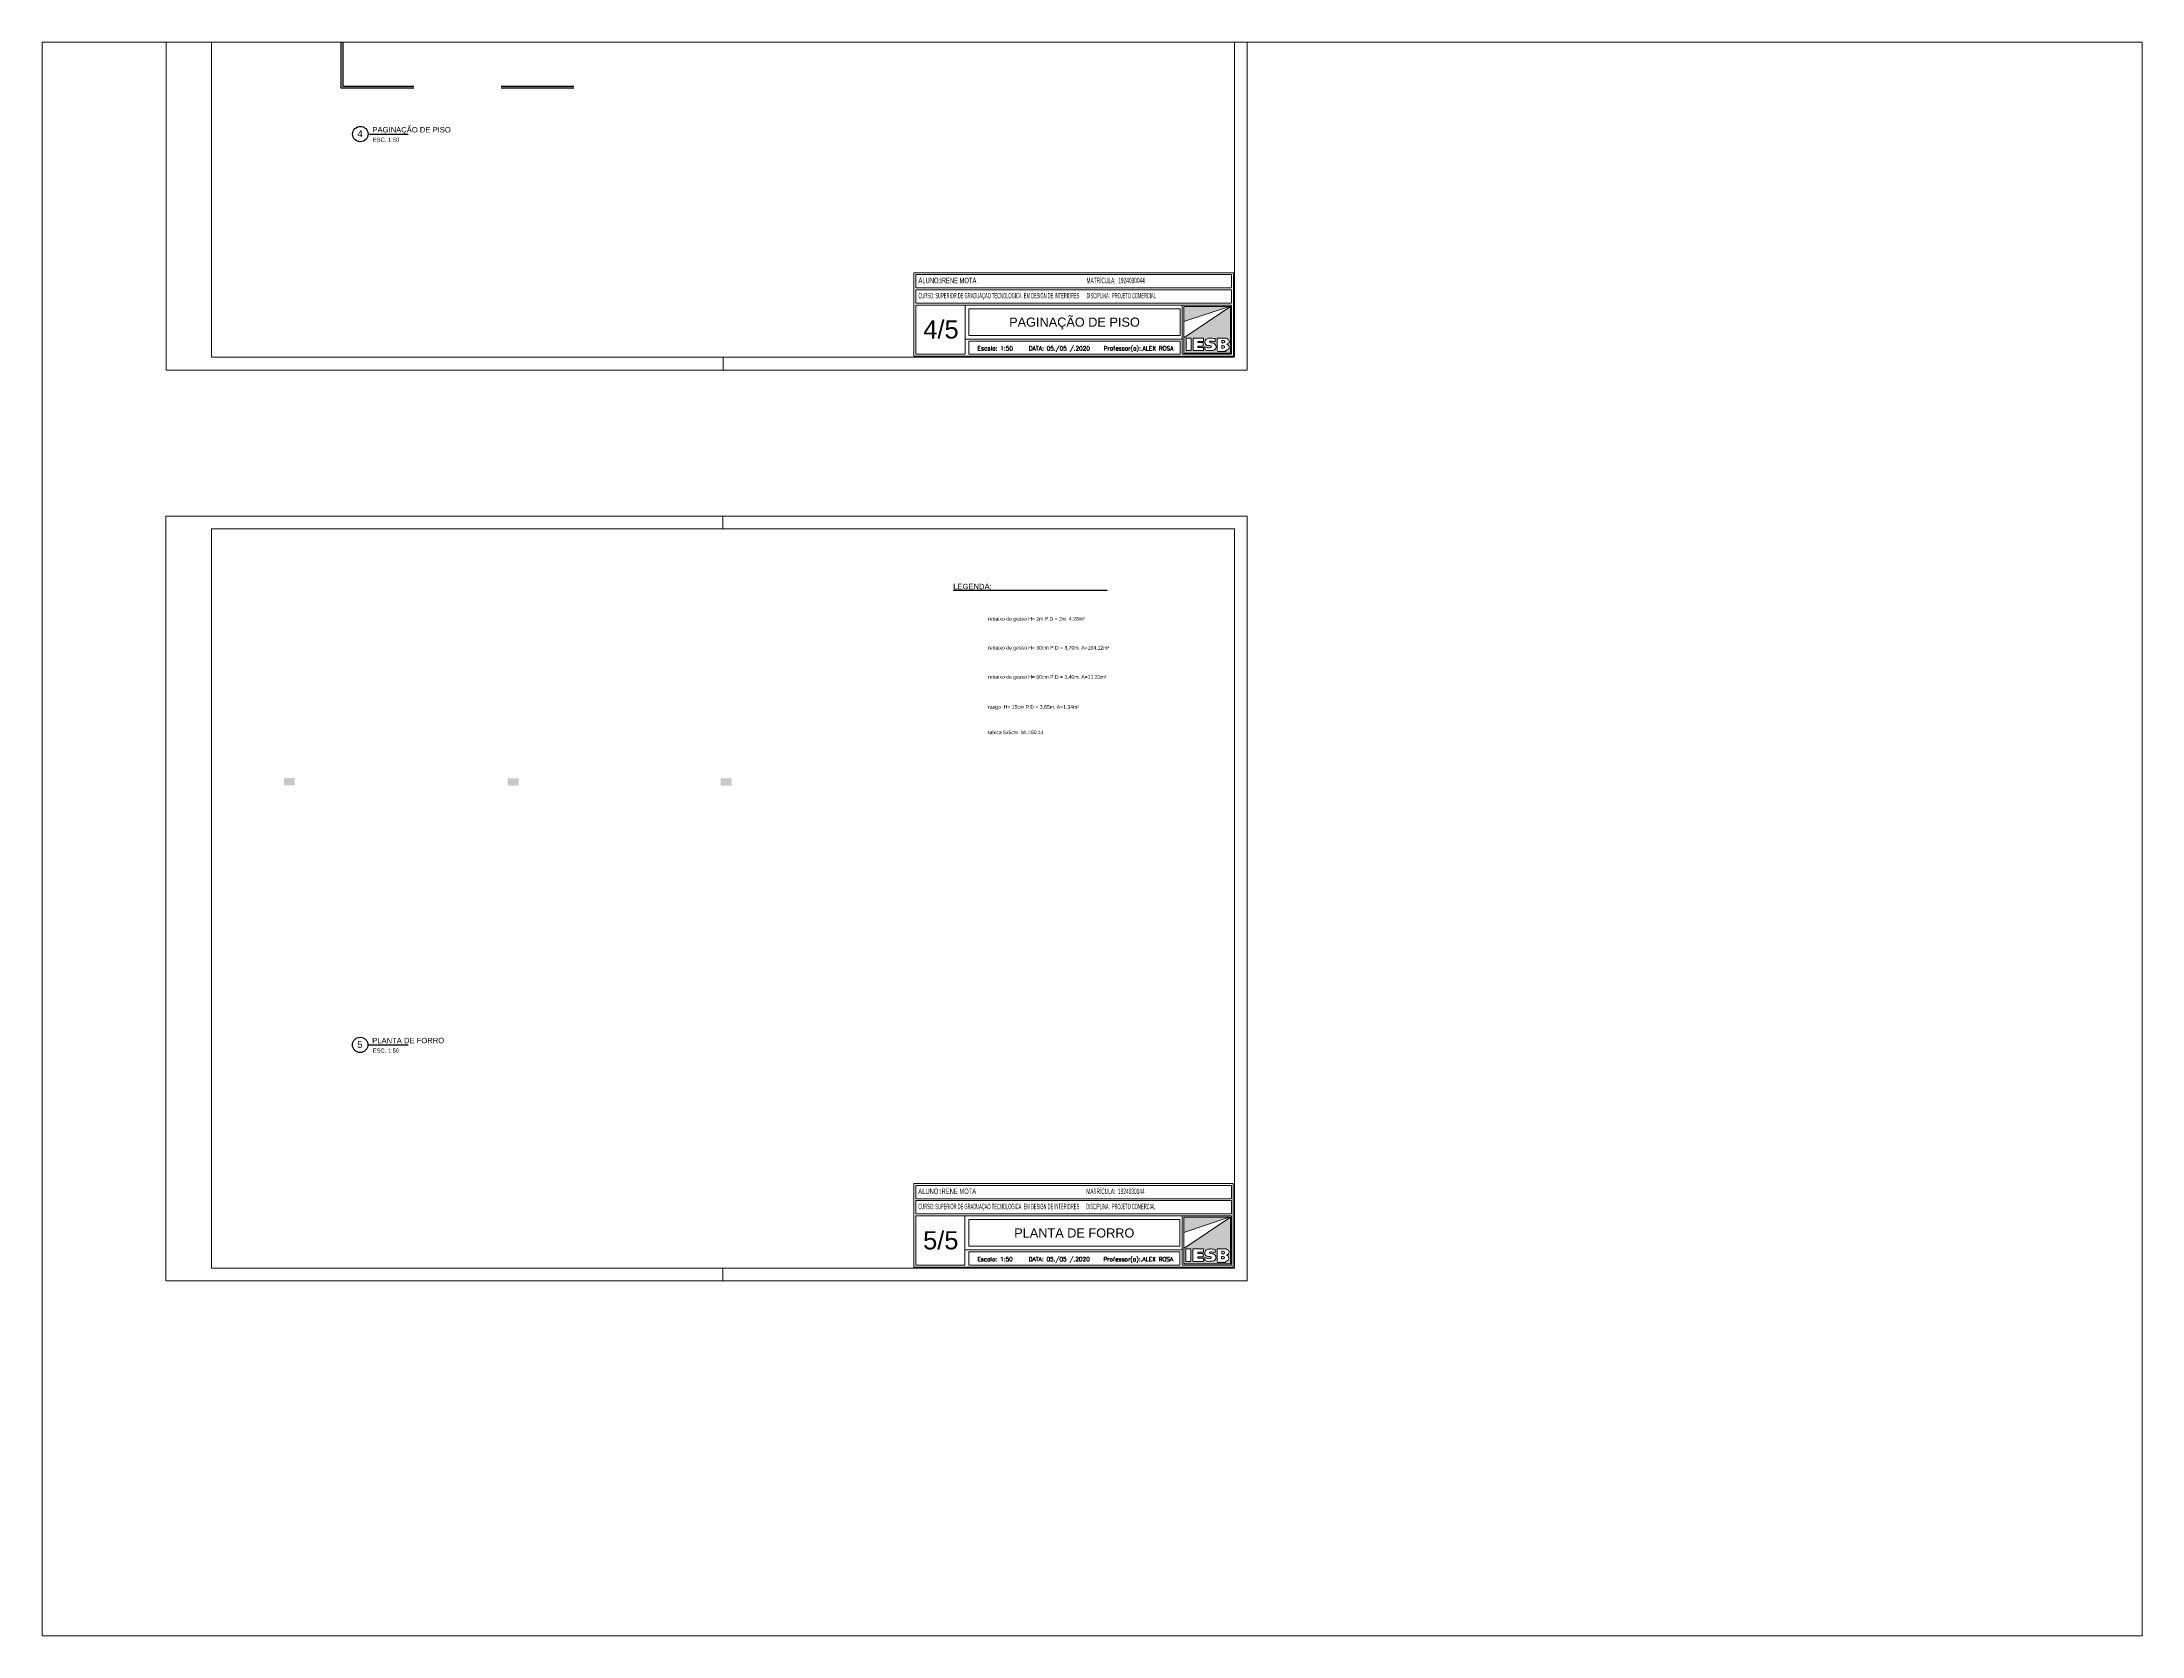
# Paper-space layout 'Layout1' of a CAD drawing. Header units: millimetres. Extents: x 26 to 231, y 20 to 176.
# The model-space entities are those that its viewports show. They can reach past a viewport. Long polylines and large blocks are cut down to what shows.
import ezdxf
from ezdxf.enums import TextEntityAlignment as Align

# ---------------------------------------------------------------- set-up
doc = ezdxf.new("R2010")
doc.units = ezdxf.units.MM
doc.layers.get('0').update_dxf_attribs({"lineweight": 9})
doc.layers.add('02', color=2, linetype='Continuous')
doc.layers.add('mdf', color=3, linetype='Continuous')
doc.layers.add('Texto', color=6, linetype='Continuous', lineweight=30)
doc.styles.add('COPLAND', font='arial.ttf', dxfattribs={"height": 0.4})
doc.styles.add('ESC100', font='arial.ttf', dxfattribs={"height": 0.2})
doc.styles.add('ESC50', font='arial.ttf', dxfattribs={"height": 0.1})
doc.styles.add('ESC75', font='arial.ttf', dxfattribs={"height": 0.15})
doc.styles.add('R80-50', font='arial.ttf', dxfattribs={"height": 0.1})
doc.styles.add('ROMANS', font='romans')

msp = doc.modelspace()

# ---------------------------------------------------------------- hatches: boundary and pattern name
h = msp.add_hatch(color=12)
h.dxf.hatch_style = 1
h.paths.add_polyline_path([(12587.266, 18518.795), (12587.266, 18518.374), (12588.55, 18518.374), (12588.55, 18519.658)])
edge = h.paths.add_edge_path(flags=16)
edge.add_spline(control_points=[(12587.843, 18518.547), (12587.862, 18518.54), (12587.895, 18518.529), (12587.948, 18518.519), (12588, 18518.508), (12588.034, 18518.563), (12587.986, 18518.58), (12587.942, 18518.578), (12587.885, 18518.588), (12587.844, 18518.634), (12587.841, 18518.692), (12587.864, 18518.761), (12587.953, 18518.786), (12588.04, 18518.787), (12588.1, 18518.776), (12588.126, 18518.772)], knot_values=[0, 0, 0, 0, 0.128764, 0.214487, 0.349725, 0.4301, 0.49844, 0.600614, 0.730587, 0.843002, 0.960452, 1.086726, 1.266383, 1.481996, 1.648373, 1.648373, 1.648373, 1.648373], degree=3, periodic=0)
edge.add_line((12588.126, 18518.772), (12588.126, 18518.685))
edge.add_spline(control_points=[(12588.126, 18518.685), (12588.106, 18518.692), (12588.066, 18518.704), (12588.019, 18518.704), (12587.97, 18518.699), (12587.976, 18518.657), (12588.027, 18518.66), (12588.077, 18518.652), (12588.132, 18518.616), (12588.159, 18518.556), (12588.142, 18518.493), (12588.086, 18518.447), (12587.998, 18518.447), (12587.914, 18518.442), (12587.861, 18518.46), (12587.843, 18518.466)], knot_values=[0, 0, 0, 0, 0.129973, 0.255735, 0.325817, 0.374123, 0.454729, 0.591551, 0.711993, 0.848871, 0.976038, 1.101413, 1.273716, 1.513362, 1.62892, 1.62892, 1.62892, 1.62892], degree=3, periodic=0)
edge.add_line((12587.843, 18518.466), (12587.843, 18518.547))
edge = h.paths.add_edge_path(flags=16)
edge.add_line((12588.182, 18518.784), (12588.424, 18518.784))
edge.add_spline(control_points=[(12588.424, 18518.784), (12588.442, 18518.777), (12588.472, 18518.765), (12588.507, 18518.732), (12588.52, 18518.69), (12588.502, 18518.655), (12588.478, 18518.627), (12588.454, 18518.623), (12588.441, 18518.621)], knot_values=[0, 0, 0, 0, 0.119715, 0.203123, 0.295825, 0.373962, 0.442864, 0.519979, 0.519979, 0.519979, 0.519979], degree=3, periodic=0)
edge.add_spline(control_points=[(12588.441, 18518.621), (12588.45, 18518.616), (12588.472, 18518.604), (12588.505, 18518.577), (12588.513, 18518.533), (12588.505, 18518.492), (12588.475, 18518.468), (12588.441, 18518.453), (12588.418, 18518.447), (12588.406, 18518.444)], knot_values=[0, 0, 0, 0, 0.063162, 0.163056, 0.25089, 0.332534, 0.412289, 0.483996, 0.563458, 0.563458, 0.563458, 0.563458], degree=3, periodic=0)
edge.add_line((12588.406, 18518.444), (12588.182, 18518.444))
edge.add_line((12588.182, 18518.444), (12588.182, 18518.784))
h.paths.add_polyline_path([(12587.809, 18518.784), (12587.809, 18518.697), (12587.651, 18518.697), (12587.651, 18518.662), (12587.8, 18518.662), (12587.8, 18518.567), (12587.651, 18518.567), (12587.651, 18518.53), (12587.809, 18518.53), (12587.809, 18518.444), (12587.517, 18518.444), (12587.517, 18518.784)], flags=16)
edge = h.paths.add_edge_path(flags=0)
edge.add_spline(control_points=[(12588.304, 18518.582), (12588.318, 18518.582), (12588.344, 18518.58), (12588.378, 18518.569), (12588.39, 18518.539), (12588.366, 18518.517), (12588.336, 18518.51), (12588.314, 18518.511), (12588.304, 18518.512)], knot_values=[0, 0, 0, 0, 0.092846, 0.167368, 0.207926, 0.268013, 0.340199, 0.404281, 0.404281, 0.404281, 0.404281], degree=3, periodic=0)
edge.add_line((12588.304, 18518.512), (12588.304, 18518.582))
h.paths.add_polyline_path([(12587.463, 18518.784), (12587.463, 18518.444), (12587.328, 18518.444), (12587.328, 18518.784)], flags=16)
h.paths.add_polyline_path([(12588.516, 18519.658), (12587.266, 18519.658), (12587.266, 18519.238)], flags=17)
h = msp.add_hatch(color=10)
h.dxf.hatch_style = 1
h.paths.add_polyline_path([(12585.156, 18511.867), (12580.933, 18511.867), (12580.933, 18511.859), (12585.156, 18511.859)])
h = msp.add_hatch()
h.set_pattern_fill('AR-CONC', color=256, scale=0.00088)
h.set_pattern_definition([(50, (0.11475, -47.19508), (0.1603225087, -0.0140263953), [0.016764, -0.184404]), (355, (0.11475, -47.19508), (-0.0310142109, 0.1681300238), [0.0134112, -0.1475237141]), (100.4514447, (0.12812, -47.19624), (0.1293082974, 0.1541036217), [0.0142472077, -0.1567194152]), (46.1842, (0.11475, -47.15037), (0.238549556, -0.0369972486), [0.025146, -0.276606]), (96.6355576, (0.13463, -47.15345), (0.208915638, 0.2177349896), [0.0213708204, -0.2350793352]), (351.1841512, (0.11475, -47.15037), (0.208915638, 0.2177349896), [0.020116771, -0.221284564]), (21, (0.13711, -47.16155), (0.1334206643, -0.0899933744), [0.016764, -0.184404]), (326, (0.1371, -47.16155), (0.054385785, 0.1620854102), [0.0134112, -0.1475232]), (71.451445, (0.14823, -47.16905), (0.187806449, 0.0720920366), [0.0142472077, -0.1567191451]), (37.5, (0.114755, -47.195075), (0.00271797086, 0.07440843421), [0, -0.14573504, 0, -0.1497584, 0, -0.148082]), (7.5, (0.114755, -47.195075), (0.058801303, 0.08815890584), [0, -0.08538464, 0, -0.14238224, 0, -0.0564388]), (327.5, (0.06491, -47.195075), (0.11931972375, -0.00504129471), [0, -0.05588, 0, -0.1743456, 0, -0.2313432]), (317.5, (0.04256, -47.19508), (0.1303536796, 0.0223753121), [0, -0.072644, 0, -0.11578336, 0, -0.1642872])])
h.paths.add_polyline_path([(12562.843, 18506.708), (12562.543, 18506.708), (12562.543, 18506.508), (12562.843, 18506.508)])
h.paths.add_polyline_path([(12568.993, 18506.697), (12568.693, 18506.697), (12568.693, 18506.497), (12568.993, 18506.497)])
h.paths.add_polyline_path([(12574.843, 18506.697), (12574.543, 18506.697), (12574.543, 18506.497), (12574.843, 18506.497)])
h = msp.add_hatch(color=12)
h.dxf.hatch_style = 1
h.paths.add_polyline_path([(12587.261, 18493.785), (12587.261, 18493.364), (12588.545, 18493.364), (12588.545, 18494.648)])
edge = h.paths.add_edge_path(flags=16)
edge.add_spline(control_points=[(12587.838, 18493.537), (12587.857, 18493.53), (12587.89, 18493.519), (12587.943, 18493.509), (12587.995, 18493.498), (12588.029, 18493.553), (12587.981, 18493.57), (12587.937, 18493.568), (12587.88, 18493.578), (12587.839, 18493.624), (12587.836, 18493.682), (12587.859, 18493.751), (12587.948, 18493.776), (12588.035, 18493.777), (12588.095, 18493.766), (12588.121, 18493.762)], knot_values=[0, 0, 0, 0, 0.128764, 0.214487, 0.349725, 0.4301, 0.49844, 0.600614, 0.730587, 0.843002, 0.960452, 1.086726, 1.266383, 1.481996, 1.648373, 1.648373, 1.648373, 1.648373], degree=3, periodic=0)
edge.add_line((12588.121, 18493.762), (12588.121, 18493.675))
edge.add_spline(control_points=[(12588.121, 18493.675), (12588.101, 18493.681), (12588.061, 18493.694), (12588.014, 18493.694), (12587.965, 18493.689), (12587.971, 18493.647), (12588.022, 18493.649), (12588.072, 18493.642), (12588.127, 18493.606), (12588.154, 18493.546), (12588.136, 18493.483), (12588.081, 18493.437), (12587.993, 18493.437), (12587.909, 18493.431), (12587.855, 18493.45), (12587.838, 18493.456)], knot_values=[0, 0, 0, 0, 0.129973, 0.255735, 0.325817, 0.374123, 0.454729, 0.591551, 0.711993, 0.848871, 0.976038, 1.101413, 1.273716, 1.513362, 1.62892, 1.62892, 1.62892, 1.62892], degree=3, periodic=0)
edge.add_line((12587.838, 18493.456), (12587.838, 18493.537))
edge = h.paths.add_edge_path(flags=16)
edge.add_line((12588.177, 18493.774), (12588.419, 18493.774))
edge.add_spline(control_points=[(12588.419, 18493.774), (12588.437, 18493.767), (12588.467, 18493.755), (12588.502, 18493.722), (12588.515, 18493.68), (12588.497, 18493.645), (12588.473, 18493.617), (12588.449, 18493.613), (12588.436, 18493.611)], knot_values=[0, 0, 0, 0, 0.119715, 0.203123, 0.295825, 0.373962, 0.442864, 0.519979, 0.519979, 0.519979, 0.519979], degree=3, periodic=0)
edge.add_spline(control_points=[(12588.436, 18493.611), (12588.445, 18493.606), (12588.467, 18493.594), (12588.5, 18493.567), (12588.508, 18493.523), (12588.5, 18493.482), (12588.47, 18493.458), (12588.436, 18493.443), (12588.413, 18493.437), (12588.401, 18493.433)], knot_values=[0, 0, 0, 0, 0.063162, 0.163056, 0.25089, 0.332534, 0.412289, 0.483996, 0.563458, 0.563458, 0.563458, 0.563458], degree=3, periodic=0)
edge.add_line((12588.401, 18493.433), (12588.177, 18493.433))
edge.add_line((12588.177, 18493.433), (12588.177, 18493.774))
h.paths.add_polyline_path([(12587.804, 18493.774), (12587.804, 18493.687), (12587.646, 18493.687), (12587.646, 18493.652), (12587.795, 18493.652), (12587.795, 18493.557), (12587.646, 18493.557), (12587.646, 18493.519), (12587.804, 18493.519), (12587.804, 18493.433), (12587.512, 18493.433), (12587.512, 18493.774)], flags=16)
edge = h.paths.add_edge_path(flags=0)
edge.add_spline(control_points=[(12588.299, 18493.572), (12588.313, 18493.571), (12588.339, 18493.57), (12588.373, 18493.559), (12588.385, 18493.529), (12588.361, 18493.507), (12588.331, 18493.5), (12588.309, 18493.501), (12588.299, 18493.502)], knot_values=[0, 0, 0, 0, 0.092846, 0.167368, 0.207926, 0.268013, 0.340199, 0.404281, 0.404281, 0.404281, 0.404281], degree=3, periodic=0)
edge.add_line((12588.299, 18493.502), (12588.299, 18493.572))
h.paths.add_polyline_path([(12587.458, 18493.774), (12587.458, 18493.433), (12587.323, 18493.433), (12587.323, 18493.774)], flags=16)
h.paths.add_polyline_path([(12588.511, 18494.648), (12587.261, 18494.648), (12587.261, 18494.228)], flags=17)

# ---------------------------------------------------------------- linework, layer by layer
at = {"color": 2}
for p, q in [((12559.307, 18517.909), (12559.307, 18538.909)), ((12589.007, 18517.909), (12589.007, 18538.909)), ((12574.607, 18517.909), (12574.607, 18518.259)), ((12559.307, 18517.909), (12574.157, 18517.909)), ((12574.157, 18517.909), (12589.007, 18517.909)), ((12559.302, 18492.899), (12559.302, 18513.899)), ((12559.302, 18513.899), (12574.152, 18513.899)), ((12574.152, 18513.899), (12589.002, 18513.899)), ((12574.602, 18513.549), (12574.602, 18513.899)), ((12589.002, 18492.899), (12589.002, 18513.899)), ((12559.302, 18492.899), (12574.152, 18492.899)), ((12574.152, 18492.899), (12589.002, 18492.899)), ((12574.602, 18492.899), (12574.602, 18493.249))]:
    msp.add_line(p, q, dxfattribs=at)
at = {"color": 6}
for p, q in [((12560.557, 18518.259), (12560.557, 18538.559)), ((12588.657, 18518.259), (12588.657, 18538.559)), ((12560.557, 18518.259), (12588.657, 18518.259)), ((12560.552, 18493.249), (12560.552, 18513.549)), ((12560.552, 18513.549), (12588.652, 18513.549)), ((12588.652, 18493.249), (12588.652, 18513.549)), ((12560.552, 18493.249), (12588.652, 18493.249))]:
    msp.add_line(p, q, dxfattribs=at)
at = {"color": 5, "linetype": 'Continuous'}
for p, q in [((12579.852, 18520.582), (12579.852, 18518.289)), ((12579.852, 18520.582), (12588.627, 18520.582)), ((12588.627, 18520.582), (12588.627, 18518.289)), ((12579.852, 18518.289), (12588.627, 18518.289)), ((12579.847, 18495.572), (12579.847, 18493.279)), ((12579.847, 18495.572), (12588.622, 18495.572)), ((12588.622, 18495.572), (12588.622, 18493.279)), ((12579.847, 18493.279), (12588.622, 18493.279))]:
    msp.add_line(p, q, dxfattribs=at)
at = {"color": 2, "linetype": 'Continuous'}
for p, q in [((12579.905, 18520.53), (12588.575, 18520.53)), ((12579.905, 18520.53), (12579.905, 18520.165)), ((12588.575, 18520.53), (12588.575, 18520.165)), ((12579.905, 18520.165), (12588.575, 18520.165)), ((12579.905, 18520.113), (12588.575, 18520.113)), ((12579.905, 18520.113), (12579.905, 18519.748)), ((12579.905, 18520.113), (12588.575, 18520.113)), ((12579.905, 18520.113), (12579.905, 18519.748)), ((12588.575, 18520.113), (12588.575, 18519.748)), ((12588.575, 18520.113), (12588.575, 18519.748)), ((12579.905, 18519.748), (12588.575, 18519.748)), ((12579.905, 18519.748), (12588.575, 18519.748)), ((12579.905, 18519.692), (12588.575, 18519.692)), ((12579.905, 18519.692), (12579.905, 18518.341)), ((12581.256, 18518.341), (12581.256, 18519.693)), ((12587.161, 18519.592), (12581.36, 18519.592)), ((12581.36, 18519.592), (12581.36, 18518.862)), ((12587.161, 18519.592), (12587.161, 18518.862)), ((12587.223, 18518.341), (12587.223, 18519.693)), ((12588.575, 18519.692), (12588.575, 18518.341)), ((12581.256, 18518.758), (12587.223, 18518.758)), ((12587.161, 18518.862), (12581.36, 18518.862)), ((12579.905, 18518.341), (12581.256, 18518.341)), ((12581.256, 18518.341), (12579.905, 18518.341)), ((12581.36, 18518.706), (12587.161, 18518.706)), ((12581.36, 18518.706), (12581.36, 18518.341)), ((12581.36, 18518.341), (12587.161, 18518.341)), ((12587.161, 18518.706), (12587.161, 18518.341)), ((12588.575, 18518.341), (12587.223, 18518.341)), ((12579.9, 18495.52), (12588.57, 18495.52)), ((12579.9, 18495.52), (12579.9, 18495.155)), ((12579.9, 18495.155), (12588.57, 18495.155)), ((12579.9, 18495.103), (12588.57, 18495.103)), ((12579.9, 18495.103), (12579.9, 18494.738)), ((12579.9, 18495.103), (12588.57, 18495.103)), ((12579.9, 18495.103), (12579.9, 18494.738)), ((12588.57, 18495.52), (12588.57, 18495.155)), ((12588.57, 18495.103), (12588.57, 18494.738)), ((12588.57, 18495.103), (12588.57, 18494.738)), ((12579.9, 18494.738), (12588.57, 18494.738)), ((12579.9, 18494.738), (12588.57, 18494.738)), ((12579.9, 18494.682), (12588.57, 18494.682)), ((12579.9, 18494.682), (12579.9, 18493.331)), ((12581.251, 18493.331), (12581.251, 18494.682)), ((12587.156, 18494.582), (12581.355, 18494.582)), ((12581.355, 18494.582), (12581.355, 18493.852)), ((12587.156, 18494.582), (12587.156, 18493.852)), ((12587.218, 18493.331), (12587.218, 18494.682)), ((12588.57, 18494.682), (12588.57, 18493.331)), ((12581.251, 18493.748), (12587.218, 18493.748)), ((12587.156, 18493.852), (12581.355, 18493.852)), ((12581.355, 18493.696), (12587.156, 18493.696)), ((12581.355, 18493.696), (12581.355, 18493.331)), ((12587.156, 18493.696), (12587.156, 18493.331)), ((12579.9, 18493.331), (12581.251, 18493.331)), ((12581.251, 18493.331), (12579.9, 18493.331)), ((12581.355, 18493.331), (12587.156, 18493.331)), ((12588.57, 18493.331), (12587.218, 18493.331))]:
    msp.add_line(p, q, dxfattribs=at)
at = {"color": 12}
for p, q in [((12587.266, 18519.238), (12588.516, 18519.658)), ((12588.55, 18519.658), (12587.266, 18518.795)), ((12588.126, 18518.772), (12588.126, 18518.685)), ((12588.182, 18518.444), (12588.182, 18518.784)), ((12588.182, 18518.784), (12588.424, 18518.784)), ((12588.309, 18518.652), (12588.309, 18518.723)), ((12587.843, 18518.466), (12587.843, 18518.547)), ((12588.188, 18518.414), (12588.424, 18518.414)), ((12588.304, 18518.512), (12588.304, 18518.582)), ((12587.261, 18494.228), (12588.511, 18494.648)), ((12588.545, 18494.648), (12587.261, 18493.785)), ((12587.838, 18493.456), (12587.838, 18493.537)), ((12588.121, 18493.762), (12588.121, 18493.675)), ((12588.177, 18493.433), (12588.177, 18493.774)), ((12588.177, 18493.774), (12588.419, 18493.774)), ((12588.183, 18493.404), (12588.419, 18493.404)), ((12588.299, 18493.502), (12588.299, 18493.572)), ((12588.304, 18493.642), (12588.304, 18493.712))]:
    msp.add_line(p, q, dxfattribs=at)
at = {"color": 12, "linetype": 'Continuous'}
for points in [[(12587.266, 18519.658), (12587.266, 18518.374), (12588.55, 18518.374), (12588.55, 18519.658)], [(12587.261, 18494.648), (12587.261, 18493.364), (12588.545, 18493.364), (12588.545, 18494.648)]]:
    msp.add_lwpolyline(points, close=True, dxfattribs=at)
at = {"color": 12}
for points in [[(12587.328, 18518.784), (12587.328, 18518.444), (12587.463, 18518.444), (12587.463, 18518.784)], [(12587.809, 18518.784), (12587.809, 18518.697), (12587.651, 18518.697), (12587.651, 18518.662), (12587.8, 18518.662), (12587.8, 18518.567), (12587.651, 18518.567), (12587.651, 18518.53), (12587.809, 18518.53), (12587.809, 18518.444), (12587.517, 18518.444), (12587.517, 18518.784)], [(12587.323, 18493.774), (12587.323, 18493.433), (12587.458, 18493.433), (12587.458, 18493.774)], [(12587.804, 18493.774), (12587.804, 18493.687), (12587.646, 18493.687), (12587.646, 18493.652), (12587.795, 18493.652), (12587.795, 18493.557), (12587.646, 18493.557), (12587.646, 18493.519), (12587.804, 18493.519), (12587.804, 18493.433), (12587.512, 18493.433), (12587.512, 18493.774)]]:
    msp.add_lwpolyline(points, close=True, dxfattribs=at)
at = {"color": 10}
msp.add_lwpolyline([(12580.933, 18511.867), (12585.156, 18511.867), (12585.156, 18511.859), (12580.933, 18511.859)], close=True, dxfattribs=at)
at = {"color": 12}
for points in [[(12588.126, 18518.772), (12588.048, 18518.783), (12587.945, 18518.781), (12587.867, 18518.746), (12587.845, 18518.691), (12587.85, 18518.635), (12587.886, 18518.596), (12587.945, 18518.58), (12587.994, 18518.576), (12588.022, 18518.56), (12588.005, 18518.526), (12587.941, 18518.52), (12587.901, 18518.529), (12587.843, 18518.547)], [(12588.309, 18518.723), (12588.353, 18518.718), (12588.384, 18518.702), (12588.39, 18518.684), (12588.372, 18518.662), (12588.339, 18518.652), (12588.309, 18518.652)], [(12588.424, 18518.784), (12588.476, 18518.759), (12588.504, 18518.731), (12588.515, 18518.688), (12588.5, 18518.654), (12588.477, 18518.631), (12588.441, 18518.621)], [(12588.126, 18518.685), (12588.066, 18518.701), (12588.007, 18518.702), (12587.975, 18518.691), (12587.978, 18518.668), (12588.015, 18518.658), (12588.079, 18518.647), (12588.126, 18518.614), (12588.152, 18518.554), (12588.136, 18518.496), (12588.091, 18518.458), (12588.009, 18518.446), (12587.896, 18518.45), (12587.843, 18518.466)], [(12588.304, 18518.582), (12588.348, 18518.578), (12588.379, 18518.562), (12588.385, 18518.543), (12588.367, 18518.521), (12588.334, 18518.512), (12588.304, 18518.512)], [(12588.441, 18518.621), (12588.467, 18518.606), (12588.501, 18518.573), (12588.51, 18518.532), (12588.501, 18518.494), (12588.473, 18518.469), (12588.442, 18518.454), (12588.406, 18518.444)], [(12588.121, 18493.762), (12588.043, 18493.773), (12587.94, 18493.77), (12587.862, 18493.736), (12587.839, 18493.681), (12587.845, 18493.625), (12587.881, 18493.585), (12587.94, 18493.57), (12587.989, 18493.565), (12588.017, 18493.55), (12588, 18493.516), (12587.936, 18493.51), (12587.896, 18493.518), (12587.838, 18493.537)], [(12588.121, 18493.675), (12588.061, 18493.691), (12588.002, 18493.692), (12587.97, 18493.681), (12587.973, 18493.658), (12588.01, 18493.648), (12588.074, 18493.637), (12588.121, 18493.604), (12588.147, 18493.544), (12588.131, 18493.486), (12588.085, 18493.447), (12588.004, 18493.436), (12587.891, 18493.44), (12587.838, 18493.456)], [(12588.299, 18493.572), (12588.343, 18493.567), (12588.374, 18493.552), (12588.38, 18493.533), (12588.362, 18493.511), (12588.329, 18493.502), (12588.299, 18493.502)], [(12588.304, 18493.712), (12588.348, 18493.708), (12588.379, 18493.692), (12588.385, 18493.673), (12588.367, 18493.651), (12588.334, 18493.642), (12588.304, 18493.642)], [(12588.436, 18493.611), (12588.462, 18493.596), (12588.496, 18493.563), (12588.505, 18493.522), (12588.496, 18493.484), (12588.468, 18493.458), (12588.437, 18493.444), (12588.401, 18493.433)], [(12588.419, 18493.774), (12588.471, 18493.749), (12588.499, 18493.721), (12588.509, 18493.678), (12588.495, 18493.644), (12588.472, 18493.621), (12588.436, 18493.611)]]:
    msp.add_spline(points, degree=3, dxfattribs=at)
at = {"layer": '02'}
for p, q in [((12564.855, 18524.389), (12565.96, 18524.389)), ((12564.85, 18499.379), (12565.955, 18499.379))]:
    msp.add_line(p, q, dxfattribs=at)
for points in [[(12564.111, 18531.457), (12564.111, 18525.657), (12566.111, 18525.657)], [(12564.161, 18531.457), (12564.161, 18525.707), (12566.111, 18525.707)], [(12568.511, 18525.707), (12570.211, 18525.707), (12570.511, 18525.707)], [(12568.511, 18525.657), (12570.211, 18525.657), (12570.511, 18525.657)]]:
    msp.add_lwpolyline(points, dxfattribs=at)
for centre in [(12564.644, 18524.389), (12564.639, 18499.379)]:
    msp.add_circle(centre, 0.211, dxfattribs=at)

# ---------------------------------------------------------------- texts
at = {"color": 2, "style": 'COPLAND'}
for s, width, p, p2 in [('MATRÍCULA:  1924030044                                                            ', 0.627747, (12584.592, 18520.294), (12588.386, 18520.294)), ('ALUNO:IRENE MOTA                                                     ', 0.762396, (12579.976, 18520.294), (12583.918, 18520.294)), ('CURSO: SUPERIOR DE GRADUAÇAO TECNOLOGICA  EM DESIGN DE INTERIORES', 0.533176, (12579.976, 18519.877), (12584.396, 18519.877)), ('DISCIPLINA:  PROJETO COMERCIAL                                                              ', 0.523384, (12584.592, 18519.877), (12588.383, 18519.877)), ('ALUNO:IRENE MOTA                                                     ', 0.762396, (12579.971, 18495.284), (12583.913, 18495.284)), ('MATRÍCULA:  1924030044                                                            ', 0.627747, (12584.587, 18495.284), (12588.381, 18495.284)), ('CURSO: SUPERIOR DE GRADUAÇAO TECNOLOGICA  EM DESIGN DE INTERIORES', 0.533176, (12579.971, 18494.867), (12584.391, 18494.867)), ('DISCIPLINA:  PROJETO COMERCIAL                                                              ', 0.523384, (12584.587, 18494.867), (12588.378, 18494.867))]:
    msp.add_text(s, height=0.15, dxfattribs=dict(at, width=width)).set_placement(p, p2, align=Align.FIT)
at = {"color": 3, "linetype": 'Continuous', "style": 'COPLAND'}
for s, p in [('4/5', (12580.108, 18518.774)), ('5/5', (12580.103, 18493.763))]:
    msp.add_text(s, height=0.5, dxfattribs=at).set_placement(p)
for s, p in [('PAGINAÇÃO DE PISO', (12584.261, 18519.1)), ('PLANTA DE FORRO', (12584.256, 18494.089))]:
    msp.add_text(s, height=0.25, dxfattribs=at).set_placement(p, align=Align.CENTER)
at = {"color": 2, "linetype": 'Continuous', "style": 'ROMANS', "width": 0.852374}
for p, p2 in [((12581.598, 18518.446), (12587.058, 18518.446)), ((12581.593, 18493.436), (12587.053, 18493.436))]:
    msp.add_text('Escala: 1:50     DATA: 05./05 /.2020    Professor(a):.ALEX ROSA ', height=0.11676, dxfattribs=at).set_placement(p, p2, align=Align.FIT)
at = {"color": 2, "style": 'ESC50'}
msp.add_text('LEGENDA:', height=0.15, dxfattribs=at).set_placement((12580.929, 18511.889))
at = {"layer": '02'}
for s, height, style, p in [('4', 0.19, 'ESC75', (12564.562, 18524.305)), ('PAGINAÇÃO DE PISO', 0.15, 'ESC100', (12564.975, 18524.433)), ('ESC. 1:50', 0.1139, 'ESC75', (12564.988, 18524.177)), ('5', 0.19, 'ESC75', (12564.557, 18499.295)), ('PLANTA DE FORRO', 0.15, 'ESC100', (12564.969, 18499.422)), ('ESC. 1:50', 0.1139, 'ESC75', (12564.983, 18499.166))]:
    msp.add_text(s, height=height, dxfattribs=dict(at, style=style)).set_placement(p)
at = {"layer": 'Texto', "char_height": 0.1, "attachment_point": 1, "style": 'R80-50'}
for s, insert, width in [('rebaixo de gesso H= 2m P.D = 2m. 4.28m²', (12581.888, 18511.128), 3.77936), ('rebaixo de gesso H= 30cm P.D = 3,70m. A=104.12m²', (12581.888, 18510.335), 6.16012), ('rebaixo de gesso H= 60cm P.D = 3,40m. A=11.31m²', (12581.888, 18509.533), 3.47926), ('rasgo  H= 15cm P.D = 3,85m. A=1.34m²', (12581.888, 18508.707), 3.41395), ('tabica 5x5cm. ML=60.14', (12581.888, 18508.011), 2.49265)]:
    msp.add_mtext(s, dxfattribs=dict(at, insert=insert, width=width))

psp = doc.layouts.get("Layout1")

# ---------------------------------------------------------------- viewports
at = {"layer": 'mdf'}
vp = psp.add_viewport(center=(128.5, 97.5), size=(205.6, 156), view_center_point=(12584.742, 18505.032), view_height=43.76902, dxfattribs=at)
vp.frozen_layers = ['mdf']

doc.saveas('drawing.dxf')
